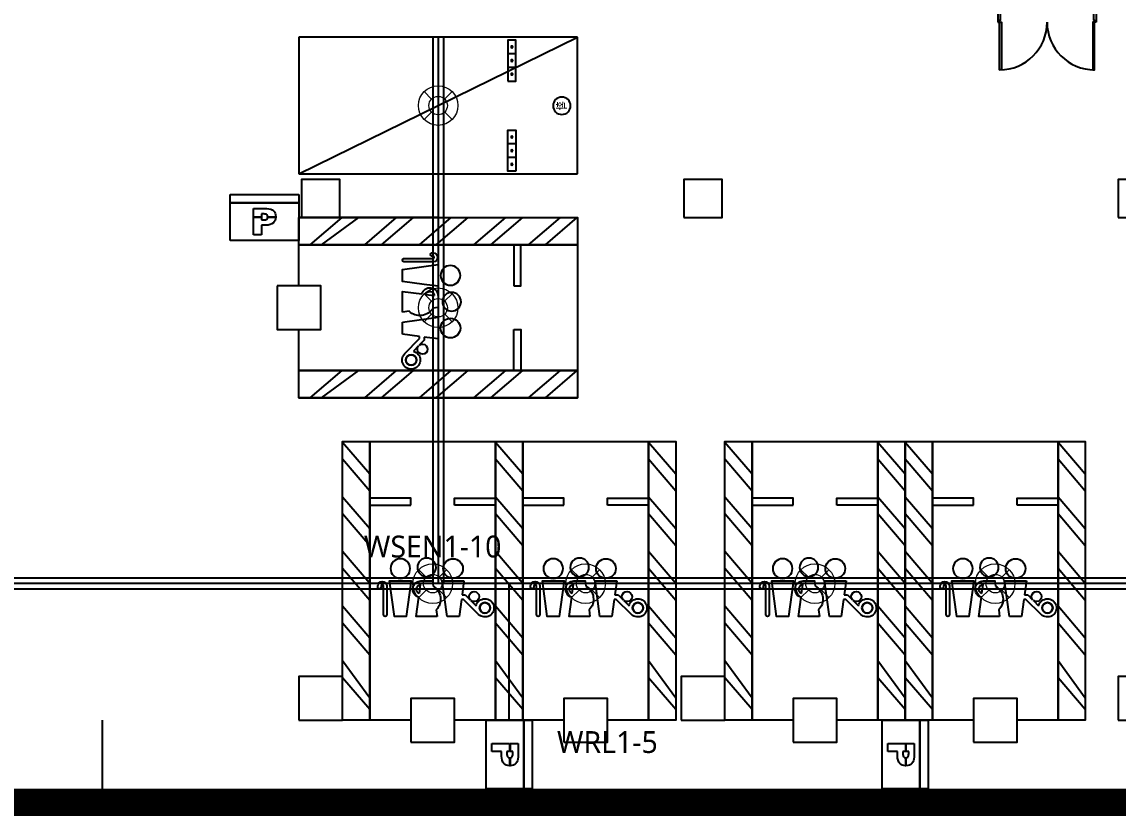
# Model space of a CAD drawing. Header units: millimetres. Extents: x -38475 to 94728, y -31127 to 90245.
# Drawn here: x 8404 to 28475, y 45641 to 60176 of the extents above; entities that cross this region are included whole.
import ezdxf
from ezdxf.enums import TextEntityAlignment as Align

# ---------------------------------------------------------------- set-up
doc = ezdxf.new("R2010")
doc.units = ezdxf.units.MM
doc.linetypes.add('AUDIT_D_080121100638-0', pattern=[0])
doc.linetypes.add('HIDDEN', pattern=[9.525, 6.35, -3.175])
for name, color, linetype in [('DR LINE', 4, 'Continuous'), ('e-plan', 9, 'Continuous'), ('E-TEXT', 6, 'Continuous'), ('구역', 5, 'Continuous'), ('레이스웨이', 3, 'Continuous'), ('만공차등', 6, 'Continuous'), ('유도배선', 6, 'Continuous')]:
    doc.layers.add(name, color=color, linetype=linetype)
doc.layers.add('초음파센서', color=1, linetype='AUDIT_D_080121100638-0', lineweight=13)
doc.styles.add('1', font='malgun_0.ttf')
doc.styles.add('xr_plan$0$신화문자', font='malgun_0.ttf', dxfattribs={"width": 0.9})

# ---------------------------------------------------------------- blocks, each defined once
blk = doc.blocks.new('xr_plan$0$노유자주차-1')
at = {"layer": 'e-plan', "linetype": 'Continuous'}
for p, q in [((684, 2800), (100, 3300)), ((992, 2800), (308, 3300)), ((1684, 2800), (1100, 3300)), ((1992, 2800), (1408, 3300)), ((2684, 2800), (2100, 3300)), ((2992, 2800), (2408, 3300)), ((3684, 2800), (3100, 3300)), ((3992, 2800), (3408, 3300)), ((4684, 2800), (4100, 3300)), ((4992, 2800), (4408, 3300)), ((684, 0), (100, 500)), ((992, 0), (308, 500)), ((1684, 0), (1100, 500)), ((1992, 0), (1408, 500)), ((2684, 0), (2100, 500)), ((2992, 0), (2408, 500)), ((3684, 0), (3100, 500)), ((3992, 0), (3408, 500)), ((4684, 0), (4100, 500)), ((4992, 0), (4408, 500))]:
    blk.add_line(p, q, dxfattribs=at)
for points in [[(-100, 2800), (5000, 2800), (5000, 3300), (-100, 3300)], [(3835, 2050), (3965, 2050), (3965, 2800), (3835, 2800)], [(-500, 1250), (-500, 2050), (300, 2050), (300, 1250)], [(3835, 1250), (3965, 1250), (3965, 500), (3835, 500)], [(-100, 0), (5000, 0), (5000, 500), (-100, 500)]]:
    blk.add_lwpolyline(points, close=True, dxfattribs=at)
for points in [[(-100, 1250), (-100, 500), (5000, 500), (5000, 2800), (-100, 2800), (-100, 2050)], [(1837, 2490), (2109, 2212)], [(2090, 2350), (1997, 2445)], [(2193, 2245), (2105, 2335)], [(2109, 2212), (2109, 2175)], [(2193, 2187), (2193, 2245)], [(2449, 2222), (2193, 2187)], [(2449, 1823), (2449, 2222)], [(2109, 2175), (1800, 2132)], [(1800, 2132), (1800, 1913)], [(1800, 1913), (2449, 1823)], [(1800, 1730), (1800, 1350), (2150, 1397)], [(1918, 1714), (1800, 1730)], [(2449, 1436), (2449, 1644), (2355, 1656)], [(2217, 1406), (2382, 1427)], [(2193, 1222), (1800, 1167), (1800, 948), (2449, 858), (2449, 1257), (2193, 1222)]]:
    blk.add_lwpolyline(points, dxfattribs=at)
for points in [[(1997, 2445, 3.739536), (1837, 2490)], [(2105, 2335, 17.371912), (2090, 2350)]]:
    blk.add_lwpolyline(points, format="xyb", dxfattribs=at)
for points in [[(1956, 2510, 1), (1956, 2703, 1), (1956, 2510)], [(2676, 1842, 1), (2676, 2203, 1), (2676, 1842)], [(2676, 877, -1), (2676, 1238, -1), (2676, 877)], [(1821, 812, 0.6678), (1821, 750), (2356, 750, -0.962707), (2355, 704), (2329, 704, 0.714286), (2329, 643), (2355, 643, 0.962707), (2361, 812)]]:
    blk.add_lwpolyline(points, format="xyb", close=True, dxfattribs=at)
for centre, radius in [((1956, 2607), 96.3), ((2698, 1540), 171)]:
    blk.add_circle(centre, radius, dxfattribs=at)
for centre, radius, start, end in [((2114, 1513), 281, 30.7481, 134.215), ((2297, 1436), 152, 195.0369, 360), ((2297, 1436), 85.3, 201.0118, 354.0251)]:
    blk.add_arc(centre, radius, start, end, dxfattribs=at)
blk = doc.blocks.new('xr_plan$0$확장형주차')
at = {"layer": 'e-plan', "linetype": 'Continuous'}
blk.add_line((2500, 5100), (0, 0), dxfattribs=at)
at = {"layer": 'e-plan'}
for p, q in [((0, 0), (0, 5100)), ((0, 5100), (2500, 5100)), ((2500, 5100), (2500, 0)), ((300, 1125), (300, 1275)), ((550, 1125), (550, 1275)), ((1950, 1125), (1950, 1275)), ((2200, 1125), (2200, 1275)), ((2500, 0), (0, 0))]:
    blk.add_line(p, q, dxfattribs=at)
for points in [[(800, 1275), (800, 1125), (50, 1125), (50, 1275)], [(2450, 1125), (2450, 1275), (1700, 1275), (1700, 1125)]]:
    blk.add_lwpolyline(points, close=True, dxfattribs=at)
for centre, radius in [((175, 1200), 15), ((425, 1200), 15), ((675, 1200), 15), ((1825, 1200), 15), ((2075, 1200), 15), ((2325, 1200), 15), ((1253, 285), 160)]:
    blk.add_circle(centre, radius, dxfattribs=at)
at = {"layer": 'e-plan', "style": 'xr_plan$0$신화문자', "width": 0.8}
blk.add_text('확', height=160, dxfattribs=at).set_placement((1253, 285), align=Align.MIDDLE_CENTER)
blk = doc.blocks.new('Xref-지하2층')
at = {"layer": 'e-plan'}
for p, q in [((17000, 65200), (22100, 65200)), ((17800, 60100), (17800, 64400))]:
    blk.add_line(p, q, dxfattribs=at)
for points in [[(29800, 72075), (29830, 72075), (29830, 72115), (29845, 72115), (29845, 72235), (29830, 72275), (29800, 72275), (29800, 72075)], [(31600, 72075), (31570, 72075), (31570, 72115), (31555, 72115), (31555, 72235), (31570, 72275), (31600, 72275), (31600, 72075)], [(29830, 72075), (29865, 72075), (29865, 71205), (29830, 71205), (29830, 72075)], [(31570, 72075), (31535, 72075), (31535, 71205), (31570, 71205), (31570, 72075)]]:
    blk.add_lwpolyline(points, dxfattribs=at)
for points in [[(17050, 68500), (17750, 68500), (17750, 69200), (17050, 69200)], [(24050, 68500), (24750, 68500), (24750, 69200), (24050, 69200)], [(32000, 68500), (32700, 68500), (32700, 69200), (32000, 69200)], [(17000, 59300), (17800, 59300), (17800, 60100), (17000, 60100)], [(24000, 59300), (24800, 59300), (24800, 60100), (24000, 60100)], [(32000, 59300), (32800, 59300), (32800, 60100), (32000, 60100)]]:
    blk.add_lwpolyline(points, close=True, dxfattribs=at)
for centre, start, end in [((29830, 72075), 270, 0), ((31570, 72075), 180, 270)]:
    blk.add_arc(centre, 870, start, end, dxfattribs=at)
at = {"layer": 'e-plan', "linetype": 'Continuous', "xscale": -1}
for name, p, rotation in [('xr_plan$0$확장형주차', (22100, 71800), 90), ('xr_plan$0$노유자주차-1', (17100, 68500), 180), ('xr_plan$0$노유자주차-1', (17800, 59400), 270), ('xr_plan$0$노유자주차-1', (20600, 59400), 270), ('xr_plan$0$노유자주차-1', (24800, 59400), 270), ('xr_plan$0$노유자주차-1', (28100, 59400), 270)]:
    blk.add_blockref(name, p, dxfattribs=dict(at, rotation=rotation))
blk = doc.blocks.new('A$C61602750')
at = {"layer": 'e-plan'}
blk.add_blockref('Xref-지하2층', (-3525, -11905), dxfattribs=at)
blk = doc.blocks.new('센서')
at = {"layer": '초음파센서'}
for p, q in [((-256, 256), (-120, 119)), ((119, 120), (256, 256)), ((-256, -256), (-119, -120)), ((120, -119), (256, -256))]:
    blk.add_line(p, q, dxfattribs=at)
for major_axis, start_param, end_param in [((0, 362), 2.801804347482335, 9.08498965466192), ((0, 169), 2.862310370331366, 9.145495677510953)]:
    blk.add_ellipse((0, 0), major_axis=major_axis, ratio=1, start_param=start_param, end_param=end_param, dxfattribs=at)
blk = doc.blocks.new('만공차등')
at = {"layer": '만공차등', "color": 2}
for p, q in [((256, 773), (1281, 773)), ((256, 86), (256, 773)), ((1281, 773), (1281, 86)), ((1281, 647), (256, 647)), ((256, 647), (1281, 647)), ((602, 442), (724, 442)), ((602, 436), (724, 436)), ((817, 442), (935, 442)), ((817, 436), (935, 436)), ((1281, 86), (256, 86))]:
    blk.add_line(p, q, dxfattribs=at)
for points in [[(602, 563), (602, 563), (804, 563), (804, 563)], [(602, 442), (602, 509), (602, 563), (602, 563)], [(804, 563), (848, 563), (881, 552), (902, 531)], [(602, 170), (602, 170), (602, 322), (602, 436)], [(758, 483), (758, 483), (724, 483), (724, 483)], [(724, 483), (724, 483), (724, 463), (724, 442)], [(724, 436), (724, 415), (724, 395), (724, 395)], [(724, 395), (724, 395), (754, 395), (754, 395)], [(754, 395), (777, 395), (793, 399), (803, 407)], [(805, 470), (797, 479), (781, 483), (758, 483)], [(900, 349), (876, 327), (839, 316), (790, 316)], [(803, 407), (812, 415), (817, 425), (817, 436)], [(817, 442), (816, 453), (812, 462), (805, 470)], [(935, 436), (934, 400), (922, 370), (900, 349)], [(724, 170), (724, 170), (602, 170), (602, 170)], [(790, 316), (790, 316), (724, 316), (724, 316)], [(724, 316), (724, 316), (724, 170), (724, 170)]]:
    blk.add_open_spline(points, degree=3, dxfattribs=at)
blk.add_open_spline([(902, 531), (924, 510), (935, 481), (935, 442), (935, 442), (935, 442), (935, 442)], degree=3, knots=[0.4989771, 0.4989771, 0.4989771, 0.4989771, 0.9979543, 0.9979543, 0.9979543, 1, 1, 1, 1], dxfattribs=at)

msp = doc.modelspace()

# ---------------------------------------------------------------- linework, layer by layer
at = {"layer": 'DR LINE'}
msp.add_lwpolyline([(9875, 47395), (9875, 45720)], dxfattribs=at)
at = {"layer": '구역', "color": 7, "linetype": 'HIDDEN', "ltscale": 2, "const_width": 500}
msp.add_lwpolyline([(-21020, 71752), (-21020, 47998), (-10975, 47998), (-10975, 45891), (54848, 45891), (54848, 71752)], close=True, dxfattribs=at)
at = {"layer": '레이스웨이'}
for points in [[(51875, 49795), (-14175, 49795), (-14175, 65295), (13475, 65295)], [(51875, 49995), (-13975, 49995), (-13975, 65095), (13475, 65095)], [(15925, 59895), (15925, 49895)], [(16125, 59895), (16125, 49895)]]:
    msp.add_lwpolyline(points, dxfattribs=at)
at = {"layer": '만공차등', "color": 4, "linetype": 'Continuous', "ltscale": 2}
for points in [[(16025, 56595), (13475, 56595)], [(17325, 47395), (17325, 49895)], [(24575, 47395), (24575, 49895)]]:
    msp.add_lwpolyline(points, dxfattribs=at)
at = {"layer": '유도배선'}
for points in [[(51875, 49895), (-14075, 49895), (-14075, 65195), (13475, 65195)], [(16025, 59895), (16025, 49895)]]:
    msp.add_lwpolyline(points, dxfattribs=at)

# ---------------------------------------------------------------- block references
at = {"layer": 'e-plan'}
msp.add_blockref('A$C61602750', (0, 0), dxfattribs=at)
at = {"layer": '만공차등', "xscale": 1.226069819647817, "yscale": 1.226069819647817, "zscale": 1.226069819647817}
msp.add_blockref('만공차등', (11904, 56069), dxfattribs=at)
at = {"layer": '만공차등', "xscale": 1.226069819647817, "yscale": 1.226069819647817, "zscale": 1.226069819647817, "rotation": 270}
for p in [(16799, 47709), (24049, 47709)]:
    msp.add_blockref('만공차등', p, dxfattribs=at)
at = {"layer": '초음파센서'}
for p in [(16025, 58645), (16025, 54945), (15925, 49895), (18725, 49895), (22925, 49895), (26225, 49895)]:
    msp.add_blockref('센서', p, dxfattribs=at)

# ---------------------------------------------------------------- texts
at = {"layer": 'E-TEXT', "style": '1'}
for s, p in [('WSEN1-10', (15925, 50574)), ('WRL1-5', (19124, 46996))]:
    msp.add_text(s, height=400, dxfattribs=at).set_placement(p, align=Align.MIDDLE_CENTER)

doc.saveas('drawing.dxf')
